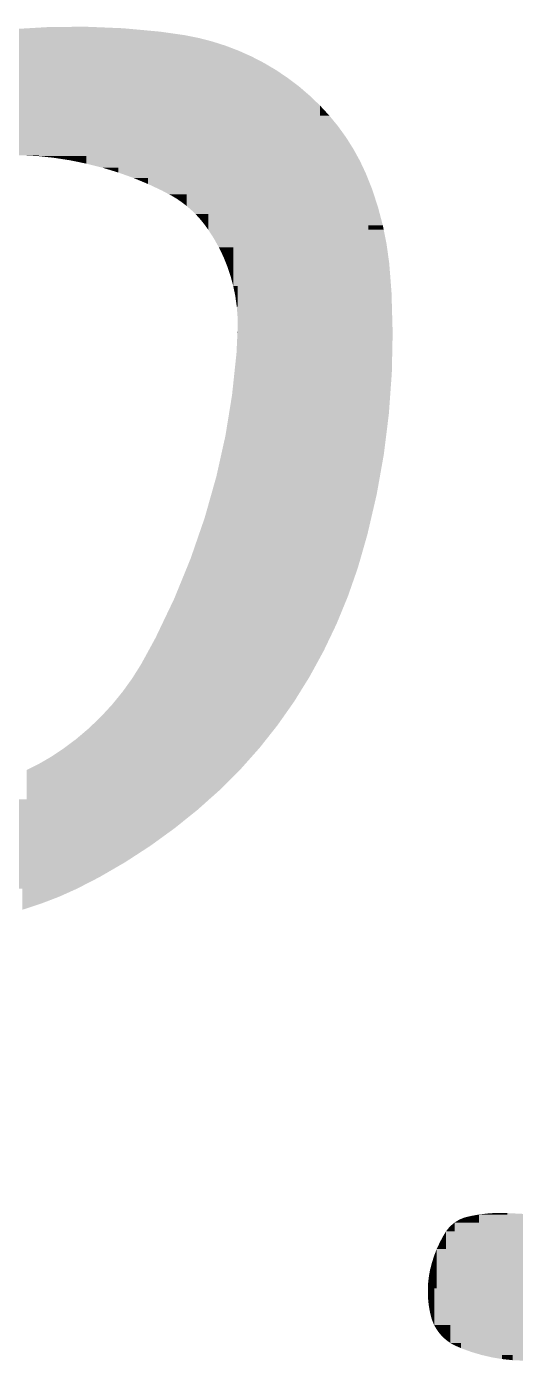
# Model space of a CAD drawing. Extents: x 149 to 8866, y 149 to 4853.
# Drawn here: x 5292.92 to 5307.73, y 4625.35 to 4665.84 of the extents above; entities that cross this region are included whole.
import ezdxf

# ---------------------------------------------------------------- set-up
doc = ezdxf.new("R2010")
doc.units = 0
doc.layers.add('L1D0', color=1, linetype='CONTINUOUS')

msp = doc.modelspace()

# ---------------------------------------------------------------- linework, layer by layer
at = {"layer": 'L1D0'}
for points in [[(5291.826, 4662.824), (5291.826, 4665.69), (5296.949, 4662.824), (5296.949, 4665.69)], [(5292.467, 4665.69), (5292.467, 4665.763), (5293.59, 4665.69), (5293.59, 4665.829)], [(5293.59, 4665.69), (5293.59, 4665.829), (5294.152, 4665.69), (5294.152, 4665.834)], [(5294.152, 4665.69), (5294.152, 4665.834), (5294.712, 4665.69), (5294.712, 4665.838)], [(5294.712, 4665.69), (5294.712, 4665.838), (5295.832, 4665.69), (5295.832, 4665.792)], [(5295.832, 4665.69), (5295.832, 4665.792), (5296.949, 4665.69)], [(5296.949, 4665.581), (5296.949, 4665.69), (5297.715, 4665.581), (5297.504, 4665.611)], [(5296.949, 4665.391), (5296.949, 4665.581), (5297.715, 4665.391), (5297.715, 4665.581)], [(5296.949, 4664.936), (5296.949, 4665.391), (5298.543, 4664.936), (5298.543, 4665.391)], [(5297.715, 4665.391), (5297.715, 4665.581), (5298.543, 4665.391), (5298.131, 4665.498)], [(5298.543, 4665.11), (5298.543, 4665.391), (5299.346, 4665.11), (5298.949, 4665.262)], [(5296.949, 4664.285), (5296.949, 4664.936), (5299.734, 4664.285), (5299.734, 4664.936)], [(5298.543, 4664.936), (5298.543, 4665.11), (5299.734, 4664.936), (5299.346, 4665.11)], [(5299.734, 4664.523), (5299.734, 4664.936), (5300.479, 4664.523), (5300.112, 4664.74)], [(5299.734, 4664.285), (5299.734, 4664.523), (5300.832, 4664.285), (5300.479, 4664.523)], [(5296.949, 4662.824), (5296.949, 4664.285), (5300.832, 4662.824), (5300.832, 4664.285)], [(5300.832, 4663.75), (5300.832, 4664.285), (5301.496, 4663.75), (5301.172, 4664.028)], [(5300.832, 4663.455), (5300.832, 4663.75), (5301.803, 4663.455), (5301.496, 4663.75)], [(5300.832, 4663.146), (5300.832, 4663.455), (5301.803, 4663.146), (5301.803, 4663.455)], [(5301.803, 4663.146), (5301.803, 4663.455), (5302.09, 4663.146), (5301.948, 4663.299)], [(5300.832, 4662.824), (5300.832, 4663.146), (5302.354, 4662.824), (5302.09, 4663.146)], [(5292.556, 4661.937), (5292.556, 4662.824), (5293.286, 4661.937), (5293.286, 4662.824)], [(5293.286, 4661.917), (5293.286, 4662.824), (5294.729, 4661.917), (5294.729, 4662.824)], [(5294.729, 4661.69), (5294.729, 4662.824), (5297.766, 4661.69), (5297.766, 4662.824)], [(5297.766, 4661.197), (5297.766, 4662.824), (5302.354, 4661.197), (5302.354, 4662.824)], [(5302.354, 4662.133), (5302.354, 4662.824), (5302.82, 4662.133), (5302.598, 4662.486)], [(5302.354, 4661.768), (5302.354, 4662.133), (5303.021, 4661.768), (5302.82, 4662.133)], [(5293.286, 4661.917), (5292.921, 4661.937), (5293.286, 4661.937)], [(5293.723, 4661.87), (5293.468, 4661.897), (5293.723, 4661.917), (5293.286, 4661.917)], [(5294.228, 4661.792), (5293.723, 4661.87), (5294.228, 4661.917), (5293.723, 4661.917)], [(5294.729, 4661.69), (5294.228, 4661.792), (5294.729, 4661.917), (5294.228, 4661.917)], [(5295.225, 4661.564), (5294.729, 4661.69), (5297.766, 4661.564), (5297.766, 4661.69)], [(5302.354, 4661.391), (5302.354, 4661.768), (5303.198, 4661.391), (5303.021, 4661.768)], [(5295.699, 4661.42), (5295.47, 4661.49), (5295.699, 4661.564), (5295.225, 4661.564)], [(5295.699, 4661.42), (5295.699, 4661.564), (5296.594, 4661.42), (5296.594, 4661.564)], [(5296.151, 4661.258), (5295.699, 4661.42), (5296.594, 4661.258), (5296.594, 4661.42)], [(5296.594, 4661.074), (5296.151, 4661.258), (5296.594, 4661.258)], [(5296.594, 4661.074), (5296.594, 4661.564), (5297.766, 4661.074), (5297.766, 4661.564)], [(5302.354, 4661.197), (5302.354, 4661.391), (5303.275, 4661.197), (5303.198, 4661.391)], [(5297.239, 4660.756), (5297.028, 4660.87), (5297.239, 4661.074), (5296.594, 4661.074)], [(5297.239, 4660.756), (5297.239, 4661.074), (5297.766, 4660.756), (5297.766, 4661.074)], [(5297.766, 4660.408), (5297.766, 4661.197), (5298.418, 4660.408), (5298.418, 4661.197)], [(5298.418, 4659.692), (5298.418, 4661.197), (5303.275, 4659.692), (5303.275, 4661.197)], [(5303.275, 4660.38), (5303.275, 4661.197), (5303.563, 4660.38), (5303.383, 4660.929)], [(5297.474, 4660.621), (5297.319, 4660.714), (5297.474, 4660.756), (5297.239, 4660.756)], [(5297.474, 4660.621), (5297.474, 4660.756), (5297.766, 4660.621), (5297.766, 4660.756)], [(5297.766, 4660.408), (5297.623, 4660.518), (5297.766, 4660.621), (5297.474, 4660.621)], [(5297.903, 4660.29), (5297.766, 4660.408), (5298.418, 4660.29), (5298.418, 4660.408)], [(5298.033, 4660.164), (5297.903, 4660.29), (5298.418, 4660.164), (5298.418, 4660.29)], [(5298.156, 4660.031), (5298.033, 4660.164), (5298.418, 4660.031), (5298.418, 4660.164)], [(5298.271, 4659.891), (5298.156, 4660.031), (5298.418, 4659.891), (5298.418, 4660.031)], [(5303.275, 4659.821), (5303.275, 4660.38), (5303.711, 4659.821), (5303.563, 4660.38)], [(5298.418, 4659.692), (5298.325, 4659.819), (5298.418, 4659.891), (5298.271, 4659.891)], [(5298.588, 4659.429), (5298.418, 4659.692), (5299.179, 4659.429), (5299.179, 4659.692)], [(5299.179, 4658.682), (5299.179, 4659.692), (5303.737, 4658.682), (5303.737, 4659.692)], [(5303.275, 4659.692), (5303.275, 4659.821), (5303.737, 4659.692), (5303.711, 4659.821)], [(5303.737, 4658.682), (5303.737, 4659.692), (5303.905, 4658.682), (5303.825, 4659.254)], [(5298.742, 4659.155), (5298.588, 4659.429), (5299.179, 4659.155), (5299.179, 4659.429)], [(5298.879, 4658.872), (5298.742, 4659.155), (5299.179, 4658.872), (5299.179, 4659.155)], [(5298.997, 4658.581), (5298.879, 4658.872), (5299.179, 4658.581), (5299.179, 4658.872)], [(5299.097, 4658.283), (5298.997, 4658.581), (5299.179, 4658.283), (5299.179, 4658.581)], [(5299.179, 4657.98), (5299.179, 4658.682), (5303.905, 4657.98), (5303.905, 4658.682)], [(5303.905, 4657.98), (5303.905, 4658.682), (5303.96, 4657.98), (5303.928, 4658.394)], [(5299.179, 4657.98), (5299.097, 4658.283), (5299.179, 4658.283)], [(5299.241, 4657.673), (5299.179, 4657.98), (5299.313, 4657.673), (5299.313, 4657.98)], [(5299.313, 4656.567), (5299.313, 4657.98), (5303.96, 4656.567), (5303.96, 4657.98)], [(5303.96, 4656.567), (5303.96, 4657.98), (5304.01, 4656.567), (5303.975, 4657.786)], [(5299.285, 4657.361), (5299.241, 4657.673), (5299.313, 4657.361), (5299.313, 4657.673)], [(5299.313, 4656.734), (5299.309, 4657.049), (5299.313, 4657.361), (5299.285, 4657.361)], [(5299.276, 4655.946), (5299.306, 4656.567), (5303.997, 4655.946), (5304.01, 4656.567)], [(5299.306, 4656.567), (5299.306, 4656.577), (5299.313, 4656.567), (5299.313, 4656.734)], [(5299.148, 4654.74), (5299.276, 4655.946), (5299.276, 4654.74)], [(5299.276, 4654.74), (5299.276, 4655.946), (5303.94, 4654.74), (5303.94, 4655.946)], [(5303.94, 4654.74), (5303.94, 4655.946), (5303.984, 4655.348), (5303.997, 4655.946)], [(5298.94, 4653.44), (5299.143, 4654.688), (5299.148, 4653.44), (5299.148, 4654.74)], [(5299.148, 4653.44), (5299.148, 4654.74), (5303.812, 4653.44), (5303.812, 4654.74)], [(5303.812, 4653.44), (5303.812, 4654.74), (5303.896, 4654.123), (5303.94, 4654.74)], [(5298.665, 4652.206), (5298.94, 4653.44), (5298.94, 4652.206)], [(5298.94, 4652.206), (5298.94, 4653.44), (5303.622, 4652.206), (5303.622, 4653.44)], [(5303.622, 4652.206), (5303.622, 4653.44), (5303.744, 4652.894), (5303.812, 4653.44)], [(5298.492, 4651.597), (5298.665, 4652.206), (5298.665, 4651.597)], [(5298.665, 4651.597), (5298.665, 4652.206), (5303.509, 4651.597), (5303.509, 4652.206)], [(5303.509, 4651.597), (5303.509, 4652.206), (5303.527, 4651.675), (5303.622, 4652.206)], [(5297.885, 4649.724), (5298.314, 4650.966), (5298.492, 4649.724), (5298.492, 4651.597)], [(5298.492, 4650.469), (5298.492, 4651.597), (5303.247, 4650.469), (5303.509, 4651.597)], [(5298.492, 4649.724), (5298.492, 4650.469), (5303.034, 4649.724), (5303.034, 4650.469)], [(5303.034, 4649.724), (5303.034, 4650.469), (5303.077, 4649.874), (5303.247, 4650.469)], [(5297.027, 4647.753), (5297.388, 4648.508), (5297.885, 4647.753), (5297.885, 4649.724)], [(5297.885, 4648.588), (5297.885, 4649.724), (5302.655, 4648.588), (5302.655, 4649.724)], [(5302.655, 4648.588), (5302.655, 4649.724), (5302.952, 4649.44), (5303.034, 4649.724)], [(5297.885, 4647.753), (5297.885, 4648.588), (5302.312, 4647.753), (5302.655, 4648.588)], [(5296.507, 4646.747), (5296.822, 4647.323), (5297.027, 4646.747), (5297.027, 4647.753)], [(5297.027, 4646.098), (5297.027, 4647.753), (5301.461, 4646.098), (5301.461, 4647.753)], [(5301.461, 4646.939), (5301.461, 4647.753), (5301.924, 4646.939), (5302.312, 4647.753)], [(5296.385, 4646.525), (5296.507, 4646.747), (5297.027, 4646.525), (5297.027, 4646.747)], [(5301.461, 4646.098), (5301.461, 4646.939), (5301.491, 4646.147), (5301.924, 4646.939)], [(5296.117, 4646.098), (5296.385, 4646.525), (5297.027, 4646.098), (5297.027, 4646.525)], [(5295.503, 4645.298), (5295.822, 4645.689), (5296.117, 4645.298), (5296.117, 4646.098)], [(5296.117, 4645.393), (5296.117, 4646.098), (5301.023, 4645.393), (5301.023, 4646.098)], [(5301.023, 4645.393), (5301.023, 4646.098), (5301.253, 4645.764), (5301.461, 4646.098)], [(5295.16, 4644.928), (5295.503, 4645.298), (5296.117, 4644.928), (5296.117, 4645.298)], [(5296.117, 4644.253), (5296.117, 4645.393), (5300.183, 4644.253), (5300.183, 4645.393)], [(5300.183, 4644.253), (5300.183, 4645.393), (5300.52, 4644.678), (5301.023, 4645.393)], [(5294.796, 4644.579), (5295.16, 4644.928), (5296.117, 4644.579), (5296.117, 4644.928)], [(5293.795, 4643.813), (5294.007, 4643.952), (5294.411, 4643.813), (5294.411, 4644.253)], [(5294.411, 4644.253), (5294.796, 4644.579), (5296.117, 4644.253), (5296.117, 4644.579)], [(5294.411, 4642.433), (5294.411, 4644.253), (5298.452, 4642.433), (5298.452, 4644.253)], [(5298.452, 4643.994), (5298.452, 4644.253), (5299.978, 4643.994), (5300.183, 4644.253)], [(5293.627, 4643.702), (5293.795, 4643.813), (5294.411, 4643.702), (5294.411, 4643.813)], [(5298.452, 4643.341), (5298.452, 4643.994), (5299.397, 4643.341), (5299.978, 4643.994)], [(5292.915, 4643.319), (5293.277, 4643.501), (5293.627, 4643.319), (5293.627, 4643.702)], [(5293.627, 4643.319), (5293.627, 4643.702), (5294.411, 4643.319), (5294.411, 4643.702)], [(5292.915, 4642.433), (5292.915, 4643.319), (5294.411, 4642.433), (5294.411, 4643.319)], [(5298.452, 4642.433), (5298.452, 4643.341), (5298.779, 4642.723), (5299.397, 4643.341)], [(5291.582, 4640.527), (5291.582, 4642.433), (5295.901, 4640.527), (5295.901, 4642.433)], [(5295.901, 4642.129), (5295.901, 4642.433), (5298.113, 4642.129), (5298.452, 4642.433)], [(5295.901, 4641.558), (5295.901, 4642.129), (5297.403, 4641.558), (5298.113, 4642.129)], [(5295.901, 4640.527), (5295.901, 4641.558), (5296.665, 4641.023), (5297.403, 4641.558)], [(5291.582, 4639.726), (5291.582, 4640.527), (5294.444, 4639.726), (5294.444, 4640.527)], [(5294.444, 4640.07), (5294.444, 4640.527), (5295.113, 4640.07), (5295.901, 4640.527)], [(5294.444, 4639.726), (5294.444, 4640.07), (5294.707, 4639.862), (5295.113, 4640.07)], [(5292.786, 4639.483), (5292.786, 4639.726), (5293.903, 4639.483), (5294.444, 4639.726)], [(5292.786, 4639.087), (5292.786, 4639.483), (5293.349, 4639.271), (5293.903, 4639.483)], [(5305.886, 4629.609), (5305.948, 4629.651), (5306.013, 4629.609), (5306.013, 4629.688)], [(5306.013, 4629.688), (5306.08, 4629.721), (5306.257, 4629.688), (5306.257, 4629.721)], [(5306.013, 4629.609), (5306.013, 4629.688), (5306.257, 4629.609), (5306.257, 4629.688)], [(5306.08, 4629.721), (5306.15, 4629.749), (5306.257, 4629.721), (5306.257, 4629.749)], [(5306.15, 4629.749), (5306.221, 4629.772), (5306.257, 4629.749), (5306.257, 4629.78)], [(5306.257, 4629.78), (5306.379, 4629.809), (5306.623, 4629.78), (5306.623, 4629.854)], [(5306.257, 4629.609), (5306.257, 4629.78), (5306.623, 4629.609), (5306.623, 4629.78)], [(5306.623, 4629.854), (5306.869, 4629.884), (5307.117, 4629.854), (5307.117, 4629.901)], [(5306.623, 4629.341), (5306.623, 4629.854), (5307.489, 4629.341), (5307.489, 4629.854)], [(5307.117, 4629.854), (5307.117, 4629.901), (5307.366, 4629.854), (5307.366, 4629.903)], [(5307.366, 4629.854), (5307.366, 4629.903), (5307.489, 4629.854), (5307.489, 4629.897)], [(5307.489, 4628.808), (5307.489, 4629.897), (5309.255, 4628.808), (5309.255, 4629.81)], [(5305.548, 4629.213), (5305.607, 4629.309), (5305.627, 4629.213), (5305.627, 4629.341)], [(5305.627, 4629.341), (5305.671, 4629.402), (5305.886, 4629.341), (5305.886, 4629.402)], [(5305.627, 4628.808), (5305.627, 4629.341), (5307.489, 4628.808), (5307.489, 4629.341)], [(5305.671, 4629.402), (5305.719, 4629.459), (5305.886, 4629.402), (5305.886, 4629.459)], [(5305.719, 4629.459), (5305.771, 4629.513), (5305.886, 4629.459), (5305.886, 4629.513)], [(5305.771, 4629.513), (5305.827, 4629.563), (5305.886, 4629.513), (5305.886, 4629.609)], [(5305.886, 4629.341), (5305.886, 4629.609), (5306.623, 4629.341), (5306.623, 4629.609)], [(5305.345, 4628.808), (5305.441, 4629.014), (5305.627, 4628.808), (5305.627, 4629.014)], [(5305.441, 4629.014), (5305.548, 4629.213), (5305.627, 4629.014), (5305.627, 4629.213)], [(5305.196, 4628.381), (5305.264, 4628.597), (5305.345, 4628.381), (5305.345, 4628.597)], [(5305.264, 4628.597), (5305.345, 4628.808), (5305.345, 4628.597)], [(5305.345, 4627.617), (5305.345, 4628.808), (5311.018, 4627.617), (5311.018, 4628.808)], [(5305.11, 4627.994), (5305.144, 4628.18), (5305.345, 4627.994), (5305.345, 4628.18)], [(5305.144, 4628.18), (5305.168, 4628.272), (5305.345, 4628.18), (5305.345, 4628.272)], [(5305.168, 4628.272), (5305.196, 4628.381), (5305.345, 4628.272), (5305.345, 4628.381)], [(5305.076, 4627.617), (5305.087, 4627.806), (5305.345, 4627.617), (5305.345, 4627.806)], [(5305.076, 4627.428), (5305.076, 4627.617), (5305.269, 4627.428), (5305.269, 4627.617)], [(5305.087, 4627.806), (5305.11, 4627.994), (5305.345, 4627.806), (5305.345, 4627.994)], [(5305.269, 4626.505), (5305.269, 4627.617), (5309.802, 4626.505), (5309.802, 4627.617)], [(5305.088, 4627.239), (5305.076, 4627.428), (5305.269, 4627.239), (5305.269, 4627.428)], [(5305.112, 4627.051), (5305.088, 4627.239), (5305.269, 4627.051), (5305.269, 4627.239)], [(5305.147, 4626.866), (5305.112, 4627.051), (5305.269, 4626.866), (5305.269, 4627.051)], [(5305.18, 4626.734), (5305.147, 4626.866), (5305.269, 4626.734), (5305.269, 4626.866)], [(5305.205, 4626.657), (5305.18, 4626.734), (5305.269, 4626.657), (5305.269, 4626.734)], [(5305.269, 4626.505), (5305.235, 4626.58), (5305.269, 4626.657), (5305.205, 4626.657)], [(5305.351, 4626.363), (5305.308, 4626.433), (5305.351, 4626.505), (5305.269, 4626.505)], [(5305.351, 4626.363), (5305.351, 4626.505), (5305.757, 4626.363), (5305.757, 4626.505)], [(5305.757, 4625.964), (5305.757, 4626.505), (5307.646, 4625.964), (5307.646, 4626.505)], [(5307.646, 4625.441), (5307.646, 4626.505), (5309.802, 4625.441), (5309.802, 4626.505)], [(5305.449, 4626.232), (5305.398, 4626.296), (5305.449, 4626.363), (5305.351, 4626.363)], [(5305.449, 4626.232), (5305.449, 4626.363), (5305.757, 4626.232), (5305.757, 4626.363)], [(5305.504, 4626.172), (5305.449, 4626.232), (5305.757, 4626.172), (5305.757, 4626.232)], [(5305.562, 4626.114), (5305.504, 4626.172), (5305.757, 4626.114), (5305.757, 4626.172)], [(5305.624, 4626.06), (5305.562, 4626.114), (5305.757, 4626.06), (5305.757, 4626.114)], [(5305.757, 4625.964), (5305.689, 4626.011), (5305.757, 4626.06), (5305.624, 4626.06)], [(5305.9, 4625.885), (5305.828, 4625.922), (5305.9, 4625.964), (5305.757, 4625.964)], [(5305.9, 4625.885), (5305.9, 4625.964), (5306.085, 4625.885), (5306.085, 4625.964)], [(5306.085, 4625.804), (5305.938, 4625.869), (5306.085, 4625.885), (5305.9, 4625.885)], [(5306.085, 4625.804), (5306.085, 4625.964), (5306.696, 4625.804), (5306.696, 4625.964)], [(5306.696, 4625.602), (5306.388, 4625.693), (5306.696, 4625.804), (5306.085, 4625.804)], [(5306.696, 4625.602), (5306.696, 4625.964), (5307.646, 4625.602), (5307.646, 4625.964)], [(5307.326, 4625.475), (5307.009, 4625.529), (5307.326, 4625.602), (5306.696, 4625.602)], [(5307.646, 4625.441), (5307.326, 4625.475), (5307.646, 4625.602), (5307.326, 4625.602)], [(5309.802, 4625.348), (5307.807, 4625.434), (5309.802, 4625.441), (5307.646, 4625.441)]]:
    msp.add_solid(points, dxfattribs=at)

doc.saveas('drawing.dxf')
